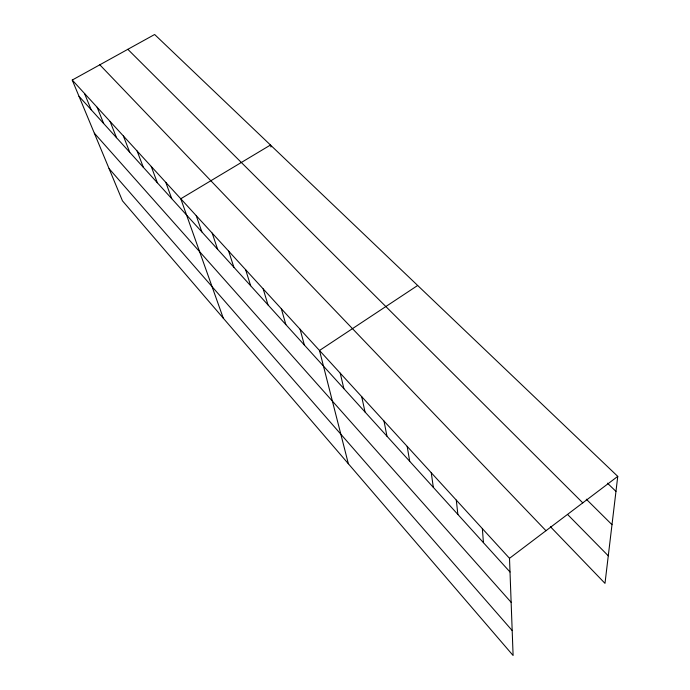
<?xml version="1.0" encoding="UTF-8"?>
<svg xmlns="http://www.w3.org/2000/svg" width="690" height="690" viewBox="0 0 690 690"><rect width="100%" height="100%" fill="white"/><g stroke="black" fill="none" stroke-linecap="round" stroke-linejoin="round"><path stroke-width="1.03" d="M72.243 80.049L509.505 558.314L513.11 655.5L122.458 200.833L72.243 80.049L154.638 34.5L617.757 476.385L604.992 583.361L550.413 526.712M509.505 558.314L617.757 476.385M417.674 285.47L319.496 350.486L348.355 463.749M607.45 483.173L615.963 491.392M586.267 499.172L611.995 524.685M127.831 49.318L582.774 502.863M567.603 514.49L608.278 555.821M99.817 64.8L545.98 530.714M79.005 96.315L510.014 572.001M94.332 133.17L511.135 602.31M109.072 168.627L512.187 630.565M84.499 93.452L91.175 109.745M97.1 107.235L103.673 123.536M110.055 121.406L116.524 137.724M123.389 135.99L129.746 152.309M137.112 150.998L143.339 167.316M151.239 166.445L157.329 182.755M165.79 182.358L171.732 198.651M223.284 318.185L180.78 198.763L270.471 145.029L270.972 146.996M196.236 215.668L201.859 231.9M212.184 233.108L217.626 249.297M228.64 251.108L233.876 267.246M245.631 269.695L250.66 285.755M263.183 288.894L267.979 304.877M281.322 308.732L285.867 324.619M300.09 329.251L304.359 345.035M340.222 373.152L343.879 388.651M361.707 396.655L365.019 411.982M384.011 421.047L386.943 436.175M407.178 446.387L409.696 461.291M431.25 472.719L433.329 487.373M456.288 500.103L457.884 514.473M482.353 528.609L483.431 542.659"/></g></svg>
